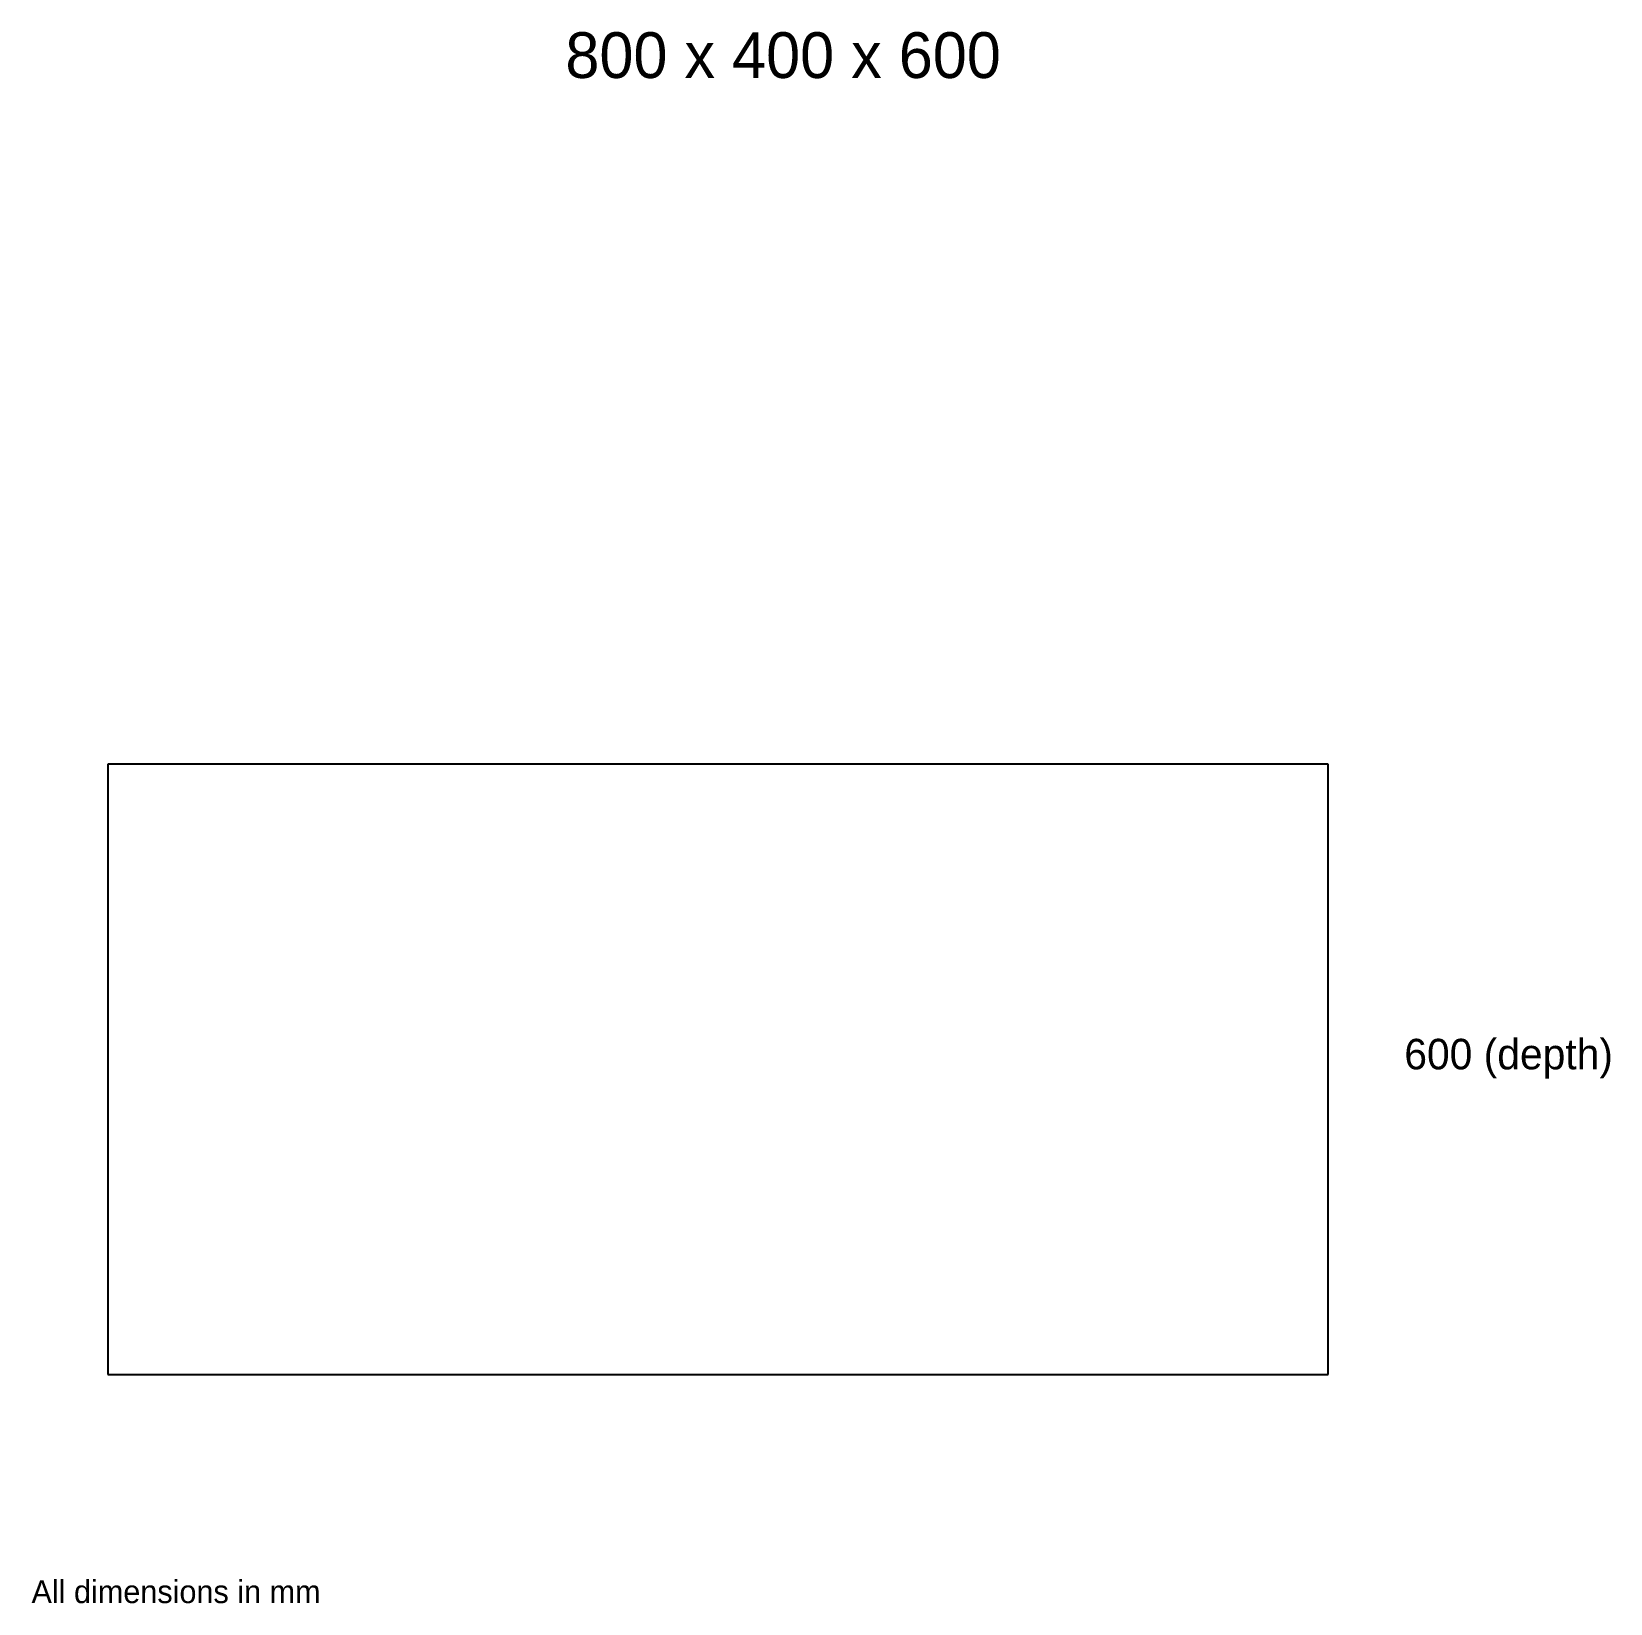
# Model space of a CAD drawing. Header units: millimetres. Extents: x 50 to 1085, y 50 to 1080.
import ezdxf

# ---------------------------------------------------------------- set-up
doc = ezdxf.new("R2010")
doc.units = ezdxf.units.MM
doc.layers.add('DIMENSIONS', color=1, linetype='CONTINUOUS')
doc.layers.add('FURNITURE', color=5, linetype='CONTINUOUS')

msp = doc.modelspace()

# ---------------------------------------------------------------- linework, layer by layer
at = {"layer": 'FURNITURE'}
for p, q in [((900, 600), (100, 600)), ((100, 600), (100, 200)), ((900, 200), (900, 600)), ((100, 200), (900, 200))]:
    msp.add_line(p, q, dxfattribs=at)

# ---------------------------------------------------------------- texts
at = {"layer": 'DIMENSIONS'}
for s, height, p in [('800 x 400 x 600', 30, (400, 1050)), ('600 (depth)', 20, (950, 400)), ('All dimensions in mm', 15, (50, 50))]:
    msp.add_text(s, height=height, dxfattribs=at).set_placement(p)

doc.saveas('drawing.dxf')
